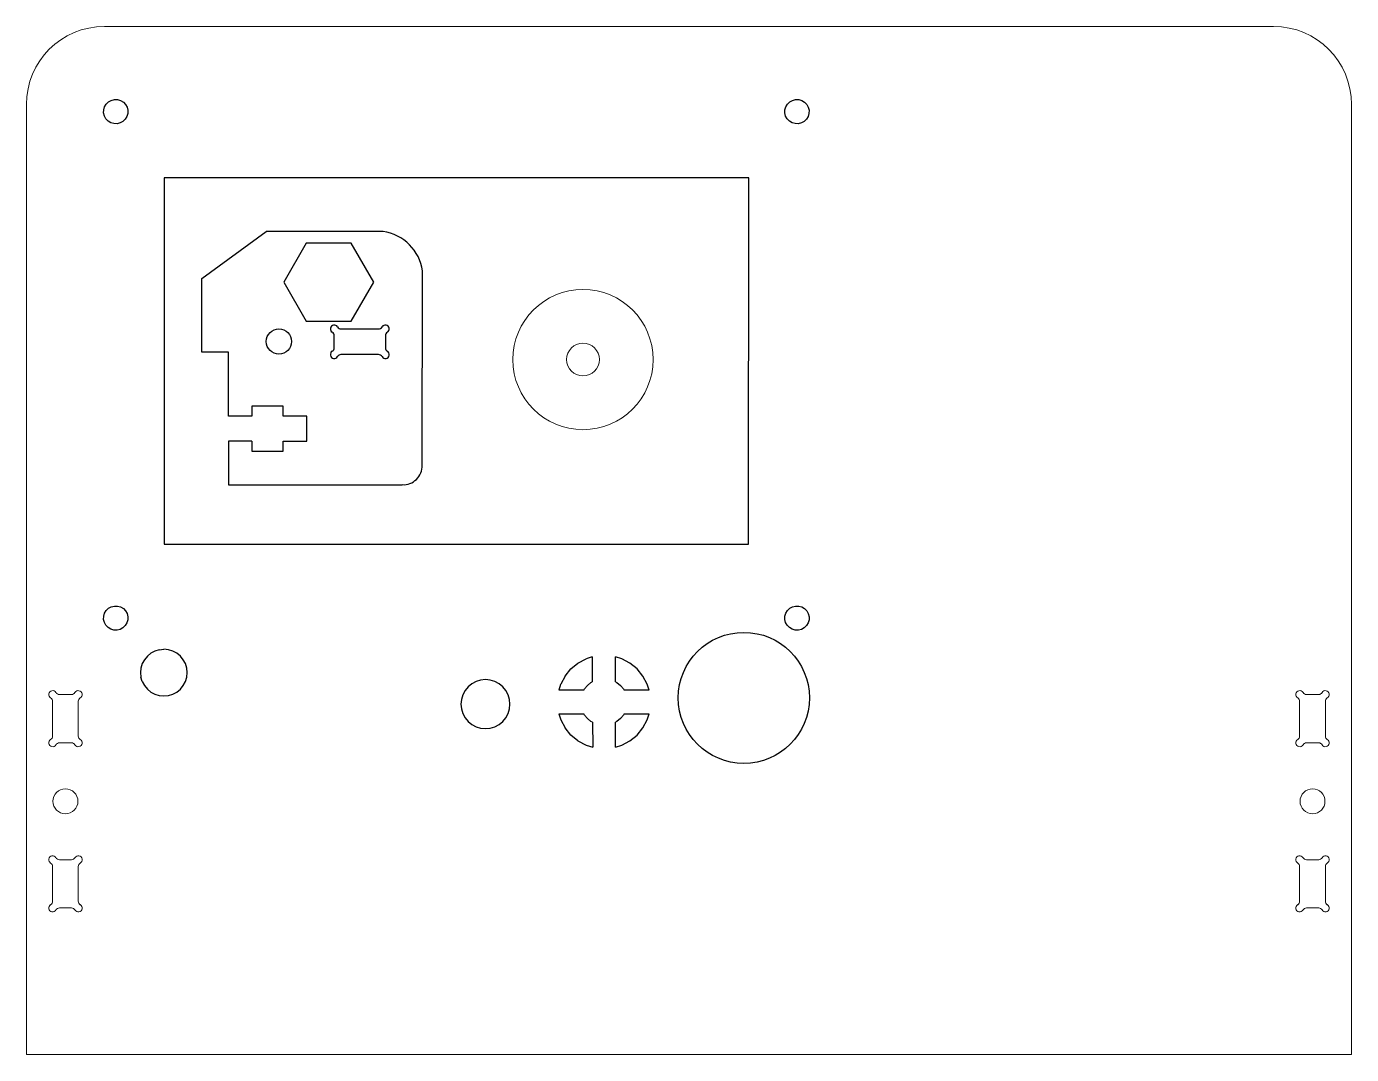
# Model space of a CAD drawing. Header units: millimetres. Extents: x 705 to 1064, y 390 to 812.
# Drawn here: x 704.8 to 874.8, y 679.8 to 811.8 of the extents above; entities that cross this region are included whole.
import ezdxf

# ---------------------------------------------------------------- set-up
doc = ezdxf.new("R2010")
doc.units = ezdxf.units.MM
doc.layers.add('Layer0', color=7, linetype='Continuous', true_color=0xffffff)
doc.layers.add('WHITE', color=7, linetype='Continuous', true_color=0xffffff)

msp = doc.modelspace()

# ---------------------------------------------------------------- linework, layer by layer
at = {"color": 7, "linetype": 'Continuous', "lineweight": 15}
for p, q in [((864.82, 811.79), (714.82, 811.79)), ((704.82, 801.79), (704.82, 679.85)), ((874.82, 679.85), (874.82, 801.79)), ((710.6, 726.05), (709.04, 726.05)), ((870.61, 726.05), (869.04, 726.05)), ((708.17, 725.18), (708.17, 720.71)), ((711.47, 720.71), (711.47, 725.18)), ((868.17, 725.18), (868.17, 720.71)), ((871.47, 720.71), (871.47, 725.18)), ((709.04, 719.85), (710.6, 719.85)), ((869.04, 719.85), (870.61, 719.85)), ((708.17, 703.98), (708.17, 699.51)), ((710.6, 704.85), (709.04, 704.85)), ((711.47, 699.51), (711.47, 703.98)), ((868.17, 703.98), (868.17, 699.51)), ((870.61, 704.85), (869.04, 704.85)), ((871.47, 699.51), (871.47, 703.98)), ((709.04, 698.65), (710.6, 698.65)), ((869.04, 698.65), (870.61, 698.65)), ((704.82, 679.85), (874.82, 679.85))]:
    msp.add_line(p, q, dxfattribs=at)
for p, q in [((727.32, 779.43), (735.59, 785.46)), ((727.32, 779.43), (735.59, 785.46)), ((750.59, 785.46), (735.59, 785.46)), ((750.59, 785.46), (735.59, 785.46)), ((755.58, 755.47), (755.63, 780.42)), ((755.58, 755.47), (755.63, 780.42)), ((733.74, 761.79), (730.74, 761.79)), ((733.74, 761.79), (730.74, 761.79)), ((733.74, 758.57), (730.74, 758.57)), ((733.74, 758.57), (730.74, 758.57)), ((730.73, 752.97), (753.02, 752.98)), ((730.73, 752.97), (753.02, 752.98))]:
    msp.add_line(p, q)
msp.add_lwpolyline([(740.71, 783.98), (737.82, 778.98), (740.71, 773.98), (746.48, 773.98), (749.37, 778.98), (746.48, 783.98)], close=True)
for points in [[(727.31, 770), (727.32, 779.43)], [(727.31, 770), (727.32, 779.43)], [(730.74, 761.79), (730.74, 770), (727.31, 770)], [(730.74, 761.79), (730.74, 770), (727.31, 770)], [(730.74, 758.57), (730.73, 752.97)], [(730.74, 758.57), (730.73, 752.97)]]:
    msp.add_lwpolyline(points)
for centre, radius in [((776.22, 769.04), 9), ((776.22, 769.04), 2.1), ((709.82, 712.35), 1.6), ((869.82, 712.35), 1.6)]:
    msp.add_circle(centre, radius, dxfattribs=at)
for centre, radius in [((737.21, 771.36), 1.62), ((737.21, 771.36), 1.62), ((796.86, 725.62), 8.41)]:
    msp.add_circle(centre, radius)
for centre, radius, start, end in [((714.82, 801.79), 10, 90, 180), ((864.82, 801.79), 10, 0, 90), ((708.17, 726.05), 0.5, 30.0003, 240.0003), ((709.04, 726.55), 0.5, 210.0003, 270), ((710.6, 726.55), 0.5, 270, 330.0001), ((711.47, 726.05), 0.5, 300.0003, 150.0001), ((868.17, 726.05), 0.5, 30.0002, 240), ((869.04, 726.55), 0.5, 210.0002, 270), ((870.61, 726.55), 0.5, 270, 330.0001), ((871.47, 726.05), 0.5, 300.0003, 150.0001), ((707.67, 725.18), 0.5, 0, 60.0003), ((711.97, 725.18), 0.5, 120.0003, 180), ((867.67, 725.18), 0.5, 0, 60), ((871.97, 725.18), 0.5, 120.0003, 180), ((708.17, 719.85), 0.5, 120.0002, 330), ((707.67, 720.71), 0.5, 300.0002, 360), ((709.04, 719.35), 0.5, 90, 150), ((710.6, 719.35), 0.5, 30.0004, 90), ((711.47, 719.85), 0.5, 210.0004, 60), ((711.97, 720.71), 0.5, 180, 240), ((868.17, 719.85), 0.5, 120.0002, 330), ((867.67, 720.71), 0.5, 300.0002, 0), ((869.04, 719.35), 0.5, 90, 150), ((870.61, 719.35), 0.5, 30.0003, 90), ((871.47, 719.85), 0.5, 210.0003, 60.0006), ((871.97, 720.71), 0.5, 180, 240.0006), ((708.17, 704.85), 0.5, 30.0002, 240), ((707.67, 703.98), 0.5, 0, 60), ((709.04, 705.35), 0.5, 210.0002, 270), ((710.6, 705.35), 0.5, 270, 330), ((711.47, 704.85), 0.5, 300.0002, 150), ((711.97, 703.98), 0.5, 120.0002, 180), ((868.17, 704.85), 0.5, 30.0003, 239.9997), ((867.67, 703.98), 0.5, 0, 59.9997), ((869.04, 705.35), 0.5, 210.0003, 270), ((870.61, 705.35), 0.5, 270, 330.0001), ((871.47, 704.85), 0.5, 300.0003, 150.0001), ((871.97, 703.98), 0.5, 120.0003, 180), ((708.17, 698.65), 0.5, 120.0003, 330.0001), ((707.67, 699.51), 0.5, 300.0003, 0), ((711.47, 698.65), 0.5, 210.0002, 60), ((711.97, 699.51), 0.5, 180, 240), ((868.17, 698.65), 0.5, 120.0003, 330), ((867.67, 699.51), 0.5, 300.0003, 0), ((871.47, 698.65), 0.5, 210.0004, 60), ((871.97, 699.51), 0.5, 180, 240), ((709.04, 698.15), 0.5, 90, 150.0001), ((710.6, 698.15), 0.5, 30.0002, 90), ((869.04, 698.15), 0.5, 90, 150), ((870.61, 698.15), 0.5, 30.0004, 90)]:
    msp.add_arc(centre, radius, start, end, dxfattribs=at)
for centre, radius, start, end in [((749.75, 779.58), 5.94, 8.1301, 81.8699), ((749.75, 779.58), 5.94, 8.1301, 81.8699), ((753.17, 755.39), 2.41, 266.6566, 1.9272), ((753.17, 755.39), 2.41, 266.6566, 1.9272)]:
    msp.add_arc(centre, radius, start, end)
at = {"layer": 'Layer0'}
for p, q in [((715.7, 802.31), (716.1, 802.41)), ((716.1, 802.41), (716.51, 802.4)), ((716.51, 802.4), (716.9, 802.29)), ((803.1, 802.31), (803.49, 802.41)), ((803.49, 802.41), (803.9, 802.4)), ((803.9, 802.4), (804.29, 802.29)), ((714.72, 800.69), (714.73, 801.09)), ((714.73, 801.09), (714.84, 801.48)), ((714.84, 801.48), (715.05, 801.83)), ((715.05, 801.83), (715.35, 802.12)), ((715.35, 802.12), (715.7, 802.31)), ((716.9, 802.29), (717.25, 802.08)), ((717.25, 802.08), (717.53, 801.79)), ((717.53, 801.79), (717.73, 801.43)), ((717.73, 801.43), (717.83, 801.04)), ((717.83, 801.04), (717.82, 800.63)), ((802.12, 800.69), (802.13, 801.09)), ((802.13, 801.09), (802.24, 801.48)), ((802.24, 801.48), (802.45, 801.83)), ((802.45, 801.83), (802.74, 802.12)), ((802.74, 802.12), (803.1, 802.31)), ((804.29, 802.29), (804.64, 802.08)), ((804.64, 802.08), (804.92, 801.79)), ((804.92, 801.79), (805.12, 801.43)), ((805.12, 801.43), (805.22, 801.04)), ((805.22, 801.04), (805.21, 800.63)), ((714.82, 800.29), (714.72, 800.69)), ((715.02, 799.93), (714.82, 800.29)), ((715.3, 799.64), (715.02, 799.93)), ((715.65, 799.43), (715.3, 799.64)), ((716.04, 799.32), (715.65, 799.43)), ((716.45, 799.31), (716.04, 799.32)), ((716.85, 799.41), (716.45, 799.31)), ((717.2, 799.61), (716.85, 799.41)), ((717.5, 799.89), (717.2, 799.61)), ((717.71, 800.24), (717.5, 799.89)), ((717.82, 800.63), (717.71, 800.24)), ((802.22, 800.29), (802.12, 800.69)), ((802.41, 799.93), (802.22, 800.29)), ((802.7, 799.64), (802.41, 799.93)), ((803.05, 799.43), (802.7, 799.64)), ((803.44, 799.32), (803.05, 799.43)), ((803.84, 799.31), (803.44, 799.32)), ((804.24, 799.41), (803.84, 799.31)), ((804.6, 799.61), (804.24, 799.41)), ((804.89, 799.89), (804.6, 799.61)), ((805.1, 800.24), (804.89, 799.89)), ((805.21, 800.63), (805.1, 800.24)), ((722.48, 792.36), (722.47, 745.34)), ((797.48, 792.36), (722.48, 792.36)), ((797.47, 745.34), (797.48, 792.36)), ((722.47, 745.34), (797.47, 745.34)), ((714.73, 736.09), (714.84, 736.48)), ((714.84, 736.48), (715.05, 736.83)), ((715.05, 736.83), (715.35, 737.12)), ((715.35, 737.12), (715.7, 737.31)), ((715.7, 737.31), (716.1, 737.41)), ((716.1, 737.41), (716.51, 737.4)), ((716.51, 737.4), (716.9, 737.29)), ((716.9, 737.29), (717.25, 737.08)), ((717.25, 737.08), (717.53, 736.79)), ((717.53, 736.79), (717.73, 736.43)), ((717.73, 736.43), (717.83, 736.04)), ((802.13, 736.09), (802.24, 736.48)), ((802.24, 736.48), (802.45, 736.83)), ((802.45, 736.83), (802.75, 737.12)), ((802.75, 737.12), (803.1, 737.31)), ((803.1, 737.31), (803.5, 737.41)), ((803.5, 737.41), (803.91, 737.4)), ((803.91, 737.4), (804.3, 737.29)), ((804.3, 737.29), (804.65, 737.08)), ((804.65, 737.08), (804.93, 736.79)), ((804.93, 736.79), (805.13, 736.43)), ((805.13, 736.43), (805.23, 736.04)), ((714.72, 735.69), (714.73, 736.09)), ((714.82, 735.29), (714.72, 735.69)), ((715.02, 734.93), (714.82, 735.29)), ((715.3, 734.64), (715.02, 734.93)), ((715.65, 734.43), (715.3, 734.64)), ((716.04, 734.32), (715.65, 734.43)), ((716.85, 734.41), (716.45, 734.31)), ((717.2, 734.61), (716.85, 734.41)), ((717.5, 734.89), (717.2, 734.61)), ((717.71, 735.24), (717.5, 734.89)), ((717.82, 735.63), (717.71, 735.24)), ((717.83, 736.04), (717.82, 735.63)), ((802.12, 735.69), (802.13, 736.09)), ((802.22, 735.29), (802.12, 735.69)), ((802.42, 734.93), (802.22, 735.29)), ((802.7, 734.64), (802.42, 734.93)), ((803.05, 734.43), (802.7, 734.64)), ((803.44, 734.32), (803.05, 734.43)), ((804.25, 734.41), (803.85, 734.31)), ((804.6, 734.61), (804.25, 734.41)), ((804.9, 734.89), (804.6, 734.61)), ((805.11, 735.24), (804.9, 734.89)), ((805.22, 735.63), (805.11, 735.24)), ((805.23, 736.04), (805.22, 735.63)), ((716.45, 734.31), (716.04, 734.32)), ((803.85, 734.31), (803.44, 734.32)), ((720.78, 731.35), (720.33, 730.98)), ((721.3, 731.63), (720.78, 731.35)), ((721.86, 731.8), (721.3, 731.63)), ((721.86, 731.8), (722.45, 731.86)), ((723.03, 731.8), (722.45, 731.86)), ((723.6, 731.63), (723.03, 731.8)), ((724.11, 731.35), (723.6, 731.63)), ((724.57, 730.98), (724.11, 731.35)), ((719.51, 729.44), (719.45, 728.86)), ((719.68, 730.01), (719.51, 729.44)), ((719.95, 730.52), (719.68, 730.01)), ((720.33, 730.98), (719.95, 730.52)), ((724.94, 730.52), (724.57, 730.98)), ((725.22, 730.01), (724.94, 730.52)), ((725.39, 729.44), (725.22, 730.01)), ((725.45, 728.86), (725.39, 729.44)), ((773.92, 728.42), (774.66, 729.33)), ((774.66, 729.33), (775.57, 730.08)), ((775.57, 730.08), (776.61, 730.63)), ((777.38, 730.87), (776.61, 730.63)), ((777.38, 730.87), (777.41, 727.68)), ((780.4, 727.67), (780.4, 730.88)), ((781.2, 730.63), (780.4, 730.88)), ((782.24, 730.08), (781.2, 730.63)), ((783.15, 729.33), (782.24, 730.08)), ((783.89, 728.42), (783.15, 729.33)), ((719.45, 728.86), (719.51, 728.27)), ((719.68, 727.71), (719.51, 728.27)), ((719.68, 727.71), (719.95, 727.19)), ((724.94, 727.19), (725.22, 727.71)), ((725.22, 727.71), (725.39, 728.27)), ((725.39, 728.27), (725.45, 728.86)), ((762.5, 727.72), (761.96, 727.43)), ((763.09, 727.9), (762.5, 727.72)), ((763.71, 727.96), (763.09, 727.9)), ((764.32, 727.9), (763.71, 727.96)), ((764.91, 727.72), (764.32, 727.9)), ((765.45, 727.43), (764.91, 727.72)), ((773.92, 728.42), (773.36, 727.39)), ((777.24, 727.58), (777.41, 727.68)), ((780.4, 727.67), (780.57, 727.58)), ((784.45, 727.39), (783.89, 728.42)), ((719.95, 727.19), (720.33, 726.74)), ((720.33, 726.74), (720.78, 726.36)), ((720.78, 726.36), (721.3, 726.09)), ((721.3, 726.09), (721.86, 725.92)), ((721.86, 725.92), (722.45, 725.86)), ((722.45, 725.86), (723.03, 725.92)), ((723.03, 725.92), (723.6, 726.09)), ((723.6, 726.09), (724.11, 726.36)), ((724.11, 726.36), (724.57, 726.74)), ((724.57, 726.74), (724.94, 727.19)), ((760.8, 726.02), (760.62, 725.43)), ((761.09, 726.56), (760.8, 726.02)), ((761.48, 727.04), (761.09, 726.56)), ((761.96, 727.43), (761.48, 727.04)), ((765.93, 727.04), (765.45, 727.43)), ((766.32, 726.56), (765.93, 727.04)), ((766.61, 726.02), (766.32, 726.56)), ((766.79, 725.43), (766.61, 726.02)), ((773.35, 727.34), (773.12, 726.59)), ((776.32, 726.59), (773.12, 726.59)), ((773.36, 727.39), (773.35, 727.34)), ((776.32, 726.59), (776.41, 726.76)), ((776.41, 726.76), (776.78, 727.21)), ((776.78, 727.21), (777.24, 727.58)), ((780.57, 727.58), (781.03, 727.21)), ((781.03, 727.21), (781.4, 726.76)), ((781.4, 726.76), (781.49, 726.59)), ((784.69, 726.59), (781.49, 726.59)), ((784.69, 726.59), (784.45, 727.39)), ((760.62, 725.43), (760.56, 724.82)), ((760.56, 724.82), (760.62, 724.2)), ((760.62, 724.2), (760.8, 723.61)), ((766.61, 723.61), (766.79, 724.2)), ((766.85, 724.82), (766.79, 725.43)), ((766.79, 724.2), (766.85, 724.82)), ((760.8, 723.61), (761.09, 723.07)), ((761.09, 723.07), (761.48, 722.59)), ((761.48, 722.59), (761.96, 722.2)), ((765.45, 722.2), (765.93, 722.59)), ((765.93, 722.59), (766.32, 723.07)), ((766.32, 723.07), (766.61, 723.61)), ((773.12, 723.59), (773.36, 722.79)), ((773.12, 723.59), (776.32, 723.59)), ((773.36, 722.79), (773.92, 721.76)), ((776.41, 723.42), (776.32, 723.59)), ((776.78, 722.97), (776.41, 723.42)), ((777.24, 722.6), (776.78, 722.97)), ((777.45, 722.48), (777.24, 722.6)), ((780.55, 722.59), (780.4, 722.51)), ((780.4, 719.31), (780.4, 722.51)), ((781.03, 722.97), (780.55, 722.59)), ((781.4, 723.42), (781.03, 722.97)), ((781.49, 723.59), (781.4, 723.42)), ((781.49, 723.59), (784.69, 723.59)), ((783.89, 721.76), (784.45, 722.79)), ((784.45, 722.79), (784.69, 723.59)), ((761.96, 722.2), (762.5, 721.91)), ((762.5, 721.91), (763.09, 721.73)), ((763.09, 721.73), (763.71, 721.67)), ((763.71, 721.67), (764.32, 721.73)), ((764.32, 721.73), (764.91, 721.91)), ((764.91, 721.91), (765.45, 722.2)), ((774.66, 720.85), (773.92, 721.76)), ((775.57, 720.1), (774.66, 720.85)), ((777.45, 722.48), (777.48, 719.28)), ((782.24, 720.1), (783.15, 720.85)), ((783.15, 720.85), (783.89, 721.76)), ((775.57, 720.1), (776.61, 719.55)), ((776.61, 719.55), (777.48, 719.28)), ((780.4, 719.31), (781.2, 719.55)), ((781.2, 719.55), (782.24, 720.1))]:
    msp.add_line(p, q, dxfattribs=at)
at = {"layer": 'WHITE', "linetype": 'Continuous'}
for p, q in [((744.3, 770.54), (744.3, 772.11)), ((744.3, 770.54), (744.3, 772.11)), ((745.17, 772.98), (750, 772.98)), ((745.17, 772.98), (750, 772.98)), ((750.87, 772.11), (750.87, 770.54)), ((750.87, 772.11), (750.87, 770.54)), ((750, 769.68), (745.17, 769.68)), ((750, 769.68), (745.17, 769.68)), ((737.76, 763.07), (733.74, 763.07)), ((737.76, 763.07), (733.74, 763.07)), ((733.74, 763.07), (733.74, 761.79)), ((733.74, 763.07), (733.74, 761.79)), ((737.76, 761.79), (737.76, 763.07)), ((737.76, 761.79), (737.76, 763.07)), ((740.78, 761.79), (737.76, 761.79)), ((740.78, 761.79), (737.76, 761.79)), ((740.78, 758.57), (740.78, 761.79)), ((740.78, 758.57), (740.78, 761.79)), ((733.74, 758.57), (733.74, 757.29)), ((733.74, 758.57), (733.74, 757.29)), ((737.76, 758.57), (740.78, 758.57)), ((737.76, 758.57), (740.78, 758.57)), ((737.76, 757.29), (737.76, 758.57)), ((737.76, 757.29), (737.76, 758.57)), ((733.74, 757.29), (737.76, 757.29)), ((733.74, 757.29), (737.76, 757.29))]:
    msp.add_line(p, q, dxfattribs=at)
for centre, start, end in [((744.3, 772.98), 30.0002, 240), ((744.3, 772.98), 30.0002, 240), ((743.8, 772.11), 0, 60), ((743.8, 772.11), 0, 60), ((745.17, 773.48), 210.0002, 270), ((745.17, 773.48), 210.0002, 270), ((750, 773.48), 270, 330), ((750, 773.48), 270, 330), ((750.87, 772.98), 300.0002, 150), ((750.87, 772.98), 300.0002, 150), ((751.37, 772.11), 120.0002, 180), ((751.37, 772.11), 120.0002, 180), ((744.3, 769.68), 120.0002, 330), ((744.3, 769.68), 120.0002, 330), ((743.8, 770.54), 300.0002, 0), ((743.8, 770.54), 300.0002, 0), ((750.87, 769.68), 210.0002, 60), ((750.87, 769.68), 210.0002, 60), ((751.37, 770.54), 180, 240), ((751.37, 770.54), 180, 240), ((745.17, 769.18), 90, 150), ((745.17, 769.18), 90, 150), ((750, 769.18), 30.0002, 90), ((750, 769.18), 30.0002, 90)]:
    msp.add_arc(centre, 0.5, start, end, dxfattribs=at)

doc.saveas('drawing.dxf')
